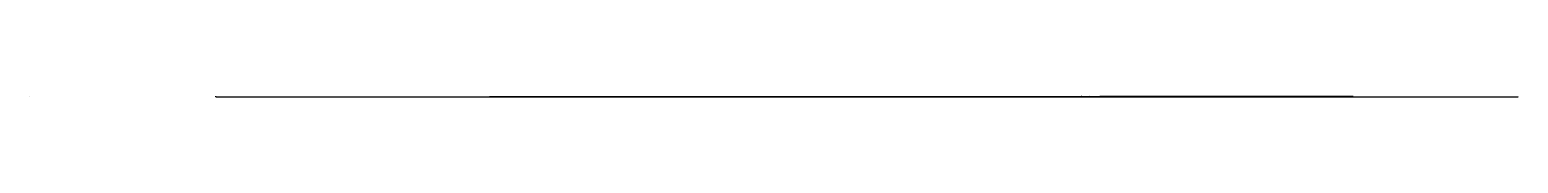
# Model space of a CAD drawing. Header units: metres. Extents: x -1 to 72750024, y 3999 to 4800.
# Drawn here: x 23150003 to 23550024, y 4499 to 4680 of the extents above; entities that cross this region are included whole.
import ezdxf

# ---------------------------------------------------------------- set-up
doc = ezdxf.new("R2010")
doc.units = ezdxf.units.M

msp = doc.modelspace()

# ---------------------------------------------------------------- linework, layer by layer
at = {"color": 7}
for p, q in [((23150003.013, 4680), (23150024.105, 4680)), ((23150003.013, 4680), (23150003.013, 4661.921)), ((23150024.105, 4661.921), (23150003.013, 4661.921)), ((23150006.026, 4673.974), (23150021.092, 4673.974)), ((23150024.105, 4680), (23150024.105, 4661.921)), ((23200000, 4680), (23199998.795, 4680)), ((23200000, 4644), (23199998.795, 4644)), ((23200000, 4608), (23199998.795, 4608)), ((23200000, 4572), (23199998.795, 4572)), ((23200000, 4536), (23199998.795, 4536)), ((23200000, 4500), (23199998.795, 4500)), ((23200000, 4672.8), (23199999.247, 4672.8)), ((23200000, 4665.6), (23199999.247, 4665.6)), ((23200000, 4658.4), (23199999.247, 4658.4)), ((23200000, 4651.2), (23199999.247, 4651.2)), ((23200000, 4636.8), (23199999.247, 4636.8)), ((23200000, 4629.6), (23199999.247, 4629.6)), ((23200000, 4622.4), (23199999.247, 4622.4)), ((23200000, 4615.2), (23199999.247, 4615.2)), ((23200000, 4600.8), (23199999.247, 4600.8)), ((23200000, 4593.6), (23199999.247, 4593.6)), ((23200000, 4586.4), (23199999.247, 4586.4)), ((23200000, 4579.2), (23199999.247, 4579.2)), ((23200000, 4564.8), (23199999.247, 4564.8)), ((23200000, 4557.6), (23199999.247, 4557.6)), ((23200000, 4550.4), (23199999.247, 4550.4)), ((23200000, 4543.2), (23199999.247, 4543.2)), ((23200000, 4528.8), (23199999.247, 4528.8)), ((23200000, 4521.6), (23199999.247, 4521.6)), ((23200000, 4514.4), (23199999.247, 4514.4)), ((23200000, 4507.2), (23199999.247, 4507.2)), ((23200000, 4500), (23200000, 4680)), ((23200000, 4500), (23550000, 4500)), ((23200000, 4500), (23200000, 4498.795)), ((23210000.001, 4500), (23210000.001, 4499.247)), ((23220000.002, 4500), (23220000.002, 4499.247)), ((23230000.003, 4500), (23230000.003, 4499.247)), ((23240000.003, 4500), (23240000.003, 4499.247)), ((23250000.001, 4500), (23250000.001, 4498.795)), ((23259999.998, 4500), (23259999.998, 4499.247)), ((23269999.996, 4500), (23269999.996, 4499.247)), ((23279999.993, 4500), (23279999.993, 4499.247)), ((23289999.991, 4500), (23289999.991, 4499.247)), ((23300000.002, 4500), (23300000.002, 4498.795)), ((23310000.006, 4500), (23310000.006, 4499.247)), ((23320000.01, 4500), (23320000.01, 4499.247)), ((23330000.015, 4500), (23330000.015, 4499.247)), ((23340000.019, 4500), (23340000.019, 4499.247)), ((23349999.996, 4500), (23349999.996, 4498.795)), ((23360000, 4500), (23360000, 4499.247)), ((23370000.005, 4500), (23370000.005, 4499.247)), ((23380000.009, 4500), (23380000.009, 4499.247)), ((23390000.013, 4500), (23390000.013, 4499.247)), ((23400000.004, 4500), (23400000.004, 4498.795)), ((23410000.008, 4500), (23410000.008, 4499.247)), ((23420000.012, 4500), (23420000.012, 4499.247)), ((23430000.003, 4500), (23430000.003, 4499.247)), ((23439999.994, 4500), (23439999.994, 4499.247)), ((23450000.012, 4500), (23450000.012, 4498.795)), ((23460000.002, 4500), (23460000.002, 4499.247)), ((23469999.993, 4500), (23469999.993, 4499.247)), ((23479999.984, 4500), (23479999.984, 4499.247)), ((23489999.975, 4500), (23489999.975, 4499.247)), ((23499999.992, 4500), (23499999.992, 4498.795)), ((23509999.983, 4500), (23509999.983, 4499.247)), ((23519999.974, 4500), (23519999.974, 4499.247)), ((23529999.964, 4500), (23529999.964, 4499.247)), ((23539999.955, 4500), (23539999.955, 4499.247)), ((23550000, 4500), (23550000, 4498.795)), ((23550003.013, 4680), (23550024.105, 4680)), ((23550003.013, 4680), (23550003.013, 4661.921)), ((23550024.105, 4661.921), (23550003.013, 4661.921)), ((23550006.026, 4673.974), (23550021.092, 4673.974)), ((23550024.105, 4680), (23550024.105, 4661.921))]:
    msp.add_line(p, q, dxfattribs=at)
at = {"color": 4}
for p, q in [((23150006.026, 4669.454), (23150021.092, 4669.454)), ((23229163.689, 4510.592), (23229518.939, 4509.041)), ((23229518.939, 4509.041), (23230788.98, 4510.044)), ((23230788.98, 4510.044), (23232542.199, 4511.724)), ((23232542.199, 4511.724), (23232726.939, 4511.607)), ((23232726.939, 4511.607), (23233375, 4512.124)), ((23233375, 4512.124), (23234733.5, 4513.82)), ((23234733.5, 4513.82), (23234753.57, 4513.611)), ((23234753.57, 4513.611), (23234824.602, 4513.682)), ((23234824.602, 4513.682), (23235416.211, 4514.022)), ((23235416.211, 4514.022), (23235425.469, 4514.506)), ((23235425.469, 4514.506), (23235475.238, 4514.604)), ((23235475.238, 4514.604), (23237182.879, 4515.774)), ((23237182.879, 4515.774), (23237557.23, 4516.287)), ((23237557.23, 4516.287), (23237602.941, 4516.905)), ((23237602.941, 4516.905), (23237832.629, 4516.779)), ((23237832.629, 4516.779), (23237864.68, 4516.686)), ((23237864.68, 4516.686), (23238329.199, 4517.15)), ((23238329.199, 4517.15), (23238382.02, 4517.034)), ((23238382.02, 4517.034), (23238553.352, 4517.35)), ((23238553.352, 4517.35), (23238879.129, 4517.917)), ((23238879.129, 4517.917), (23239066.879, 4517.948)), ((23239066.879, 4517.948), (23239209.238, 4518.205)), ((23239209.238, 4518.205), (23239725.84, 4518.146)), ((23239725.84, 4518.146), (23239896.379, 4518.033)), ((23239896.379, 4518.033), (23240184.02, 4518.712)), ((23240184.02, 4518.712), (23240239.09, 4518.635)), ((23240239.09, 4518.635), (23240299.93, 4518.406)), ((23240299.93, 4518.406), (23240300.18, 4518.733)), ((23240300.18, 4518.733), (23240316.211, 4518.687)), ((23240316.211, 4518.687), (23240426.941, 4518.835)), ((23240426.941, 4518.835), (23240479.23, 4518.735)), ((23240479.23, 4518.735), (23240887.07, 4519.111)), ((23240887.07, 4519.111), (23241707.699, 4519.964)), ((23241707.699, 4519.964), (23241769.801, 4521.006)), ((23241769.801, 4521.006), (23241826.68, 4520.154)), ((23241826.68, 4520.154), (23242178.879, 4520.504)), ((23242178.879, 4520.504), (23243151.191, 4521.149)), ((23243151.191, 4521.149), (23243577.289, 4521.524)), ((23243577.289, 4521.524), (23243666.809, 4521.553)), ((23243666.809, 4521.553), (23243721.191, 4521.807)), ((23243721.191, 4521.807), (23243733.281, 4521.628)), ((23243733.281, 4521.628), (23243780.781, 4521.605)), ((23243780.781, 4521.605), (23243839.891, 4521.567)), ((23243839.891, 4521.567), (23243896.551, 4521.643)), ((23243896.551, 4521.643), (23243993.34, 4521.686)), ((23243993.34, 4521.686), (23244071.77, 4521.928)), ((23244071.77, 4521.928), (23244164.57, 4521.831)), ((23244164.57, 4521.831), (23244273.219, 4522.157)), ((23244273.219, 4522.157), (23244286.172, 4522.289)), ((23244286.172, 4522.289), (23245519.809, 4523.318)), ((23245519.809, 4523.318), (23246407.23, 4523.152)), ((23246407.23, 4523.152), (23247227.012, 4524.779)), ((23247227.012, 4524.779), (23247594.34, 4525.316)), ((23247594.34, 4525.316), (23248695.75, 4526.165)), ((23248695.75, 4526.165), (23250523.352, 4527.406)), ((23250523.352, 4527.406), (23250635.012, 4527.4)), ((23250635.012, 4527.4), (23250893.25, 4528.268)), ((23250893.25, 4528.268), (23251180.441, 4528.019)), ((23251180.441, 4528.019), (23251547.148, 4528.345)), ((23251547.148, 4528.345), (23251612.34, 4528.362)), ((23251612.34, 4528.362), (23251846.141, 4528.669)), ((23251846.141, 4528.669), (23252074.809, 4528.941)), ((23252074.809, 4528.941), (23252354.07, 4528.954)), ((23252354.07, 4528.954), (23252586.68, 4529.297)), ((23252586.68, 4529.297), (23252854.398, 4529.48)), ((23252854.398, 4529.48), (23252893.441, 4529.624)), ((23252893.441, 4529.624), (23253052.699, 4530.048)), ((23253052.699, 4530.048), (23253177.719, 4529.637)), ((23253177.719, 4529.637), (23253381.781, 4529.114)), ((23253381.781, 4529.114), (23253756.211, 4530.279)), ((23253756.211, 4530.279), (23253758.738, 4530.288)), ((23253758.738, 4530.288), (23254137.09, 4530.218)), ((23254137.09, 4530.218), (23254388.301, 4530.499)), ((23254388.301, 4530.499), (23254400.891, 4530.901)), ((23254400.891, 4530.901), (23254483.789, 4530.94)), ((23254483.789, 4530.94), (23254488.859, 4530.901)), ((23254488.859, 4530.901), (23254569.578, 4530.991)), ((23254569.578, 4530.991), (23254612.469, 4530.988)), ((23254612.469, 4530.988), (23254705.949, 4530.807)), ((23254705.949, 4530.807), (23254782.34, 4530.815)), ((23254782.34, 4530.815), (23254864.16, 4531.172)), ((23254864.16, 4531.172), (23255512.23, 4531.462)), ((23255512.23, 4531.462), (23256334.25, 4532.271)), ((23256334.25, 4532.271), (23256695.531, 4532.567)), ((23256695.531, 4532.567), (23256713.129, 4532.712)), ((23256713.129, 4532.712), (23256787.609, 4531.733)), ((23256787.609, 4531.733), (23256818.789, 4532.342)), ((23256818.789, 4532.342), (23257108.391, 4532.591)), ((23257108.391, 4532.591), (23257214.141, 4532.109)), ((23257214.141, 4532.109), (23257626.641, 4532.783)), ((23257626.641, 4532.783), (23257820.121, 4533.2)), ((23257820.121, 4533.2), (23257820.66, 4533.676)), ((23257820.66, 4533.676), (23257823.91, 4533.217)), ((23257823.91, 4533.217), (23258383.012, 4533.976)), ((23258383.012, 4533.976), (23258585.41, 4533.679)), ((23258585.41, 4533.679), (23259419.289, 4534.194)), ((23259419.289, 4534.194), (23259511.828, 4534.326)), ((23259511.828, 4534.326), (23259755.02, 4534.914)), ((23259755.02, 4534.914), (23259881.391, 4535.591)), ((23259881.391, 4535.591), (23260223.871, 4535.017)), ((23260223.871, 4535.017), (23260322.262, 4535.707)), ((23260322.262, 4535.707), (23260543.59, 4535.483)), ((23260543.59, 4535.483), (23260545.641, 4535.428)), ((23260545.641, 4535.428), (23260604.18, 4535.315)), ((23260604.18, 4535.315), (23260617.941, 4535.37)), ((23260617.941, 4535.37), (23260827.109, 4536.045)), ((23260827.109, 4536.045), (23261010.23, 4535.424)), ((23261010.23, 4535.424), (23261673.461, 4536.498)), ((23261673.461, 4536.498), (23263204.5, 4536.193)), ((23263204.5, 4536.193), (23264226.012, 4538.055)), ((23264226.012, 4538.055), (23264618.121, 4538.268)), ((23264618.121, 4538.268), (23264678.391, 4538.204)), ((23264678.391, 4538.204), (23265160.461, 4537.928)), ((23265160.461, 4537.928), (23265542.852, 4538.994)), ((23265542.852, 4538.994), (23266126.727, 4539.681)), ((23266126.727, 4539.681), (23266241.953, 4539.369)), ((23266241.953, 4539.369), (23266513.992, 4540.232)), ((23266513.992, 4540.232), (23266519.203, 4539.757)), ((23266519.203, 4539.757), (23266707.398, 4539.981)), ((23266707.398, 4539.981), (23267204.531, 4540.069)), ((23267204.531, 4540.069), (23268097, 4540.995)), ((23268097, 4540.995), (23268102.047, 4541.17)), ((23268102.047, 4541.17), (23268243.727, 4541.271)), ((23268243.727, 4541.271), (23269608.422, 4541.882)), ((23269608.422, 4541.882), (23269619.773, 4542.125)), ((23269619.773, 4542.125), (23269667.891, 4542.182)), ((23269667.891, 4542.182), (23269668.727, 4542.118)), ((23269668.727, 4542.118), (23271039.031, 4543.491)), ((23271039.031, 4543.491), (23272100.242, 4543.734)), ((23272100.242, 4543.734), (23272469.133, 4544.294)), ((23272469.133, 4544.294), (23272964.297, 4543.047)), ((23272964.297, 4543.047), (23273072.492, 4544.393)), ((23273072.492, 4544.393), (23273560.641, 4544.594)), ((23273560.641, 4544.594), (23274828.039, 4545.591)), ((23274828.039, 4545.591), (23275007.008, 4545.795)), ((23275007.008, 4545.795), (23275101.438, 4545.037)), ((23275101.438, 4545.037), (23275143.258, 4544.148)), ((23275143.258, 4544.148), (23275196.711, 4545.762)), ((23275196.711, 4545.762), (23275388.023, 4545.901)), ((23275388.023, 4545.901), (23275405.508, 4546.133)), ((23275405.508, 4546.133), (23275747.094, 4545.273)), ((23275747.094, 4545.273), (23276596.789, 4546.842)), ((23276596.789, 4546.842), (23276674.773, 4546.756)), ((23276674.773, 4546.756), (23277011.43, 4547.4)), ((23277011.43, 4547.4), (23277548.617, 4546.725)), ((23277548.617, 4546.725), (23277720.133, 4547.695)), ((23277720.133, 4547.695), (23278456.797, 4548.054)), ((23278456.797, 4548.054), (23278826.539, 4548.635)), ((23278826.539, 4548.635), (23279222.047, 4548.549)), ((23279222.047, 4548.549), (23279278.789, 4549.159)), ((23279278.789, 4549.159), (23279336.547, 4548.602)), ((23279336.547, 4548.602), (23279443.992, 4548.801)), ((23279443.992, 4548.801), (23279521.547, 4548.847)), ((23279521.547, 4548.847), (23279546.398, 4549.189)), ((23279546.398, 4549.189), (23279975.93, 4549.486)), ((23279975.93, 4549.486), (23280533.203, 4549.515)), ((23280533.203, 4549.515), (23281171.023, 4550.058)), ((23281171.023, 4550.058), (23281411.883, 4549.287)), ((23281411.883, 4549.287), (23281609.219, 4550.22)), ((23281609.219, 4550.22), (23282218.141, 4550.786)), ((23282218.141, 4550.786), (23282330.344, 4552.104)), ((23282330.344, 4552.104), (23282505.93, 4550.751)), ((23282505.93, 4550.751), (23283235.773, 4552.204)), ((23283235.773, 4552.204), (23283329.203, 4551.695)), ((23283329.203, 4551.695), (23283496.93, 4552.216)), ((23283496.93, 4552.216), (23283690.703, 4551.749)), ((23283690.703, 4551.749), (23283706.898, 4552.16)), ((23283706.898, 4552.16), (23283769.883, 4551.741)), ((23283769.883, 4551.741), (23283791.523, 4551.912)), ((23283791.523, 4551.912), (23283986.727, 4551.937)), ((23283986.727, 4551.937), (23284087.469, 4552.109)), ((23284087.469, 4552.109), (23284802.656, 4552.674)), ((23284802.656, 4552.674), (23284905.57, 4552.684)), ((23284905.57, 4552.684), (23285402.953, 4552.719)), ((23285402.953, 4552.719), (23285416.617, 4553.083)), ((23285416.617, 4553.083), (23285850.156, 4553.172)), ((23285850.156, 4553.172), (23285915.648, 4553.686)), ((23285915.648, 4553.686), (23285997.648, 4552.972)), ((23285997.648, 4552.972), (23286005.258, 4553.423)), ((23286005.258, 4553.423), (23286050.211, 4553.901)), ((23286050.211, 4553.901), (23286243.094, 4553.628)), ((23286243.094, 4553.628), (23286350.07, 4553.315)), ((23286350.07, 4553.315), (23286506, 4553.692)), ((23286506, 4553.692), (23286942.008, 4553.781)), ((23286942.008, 4553.781), (23287188.469, 4554.535)), ((23287188.469, 4554.535), (23288257.531, 4554.785)), ((23288257.531, 4554.785), (23288288.938, 4555.039)), ((23288288.938, 4555.039), (23288306.492, 4554.563)), ((23288306.492, 4554.563), (23289864.328, 4555.53)), ((23289864.328, 4555.53), (23289897.273, 4556.891)), ((23289897.273, 4556.891), (23290131.344, 4555.858)), ((23290131.344, 4555.858), (23291339.32, 4556.982)), ((23291339.32, 4556.982), (23291722.828, 4557.251)), ((23291722.828, 4557.251), (23291750.828, 4557.621)), ((23291750.828, 4557.621), (23291751.047, 4558.085)), ((23291751.047, 4558.085), (23291983.523, 4558.723)), ((23291983.523, 4558.723), (23292010.852, 4557.859)), ((23292010.852, 4557.859), (23292225.844, 4557.626)), ((23292225.844, 4557.626), (23292234.078, 4557.715)), ((23292234.078, 4557.715), (23292464.094, 4557.675)), ((23292464.094, 4557.675), (23292600.602, 4557.074)), ((23292600.602, 4557.074), (23292638.047, 4557.313)), ((23292638.047, 4557.313), (23292965.109, 4558.011)), ((23292965.109, 4558.011), (23293095.281, 4558.533)), ((23293095.281, 4558.533), (23293133.883, 4558.123)), ((23293133.883, 4558.123), (23293137.641, 4558.066)), ((23293137.641, 4558.066), (23294329.547, 4559.169)), ((23294329.547, 4559.169), (23294688.133, 4558.972)), ((23294688.133, 4558.972), (23294708.273, 4559.267)), ((23294708.273, 4559.267), (23294798.797, 4559.955)), ((23294798.797, 4559.955), (23295059.188, 4559.27)), ((23295059.188, 4559.27), (23295105.313, 4559.449)), ((23295105.313, 4559.449), (23295352.047, 4559.725)), ((23295352.047, 4559.725), (23295547.609, 4559.396)), ((23295547.609, 4559.396), (23295997.141, 4560.572)), ((23295997.141, 4560.572), (23296288.383, 4560.526)), ((23296288.383, 4560.526), (23296584.898, 4560.145)), ((23296584.898, 4560.145), (23296627.344, 4560.67)), ((23296627.344, 4560.67), (23296668.531, 4560.221)), ((23296668.531, 4560.221), (23296704.25, 4560.431)), ((23296704.25, 4560.431), (23297235.867, 4560.987)), ((23297235.867, 4560.987), (23297280.133, 4560.936)), ((23297280.133, 4560.936), (23297425.563, 4560.958)), ((23297425.563, 4560.958), (23297515.5, 4561.074)), ((23297515.5, 4561.074), (23297529.641, 4561.102)), ((23297529.641, 4561.102), (23297888.289, 4562.048)), ((23297888.289, 4562.048), (23297908.977, 4561.244)), ((23297908.977, 4561.244), (23298114.078, 4561.235)), ((23298114.078, 4561.235), (23298393.156, 4561.839)), ((23298393.156, 4561.839), (23298786.758, 4562.828)), ((23298786.758, 4562.828), (23298795.813, 4562.335)), ((23298795.813, 4562.335), (23298996.844, 4563.027)), ((23298996.844, 4563.027), (23299169.094, 4562.272)), ((23299169.094, 4562.272), (23299229.07, 4562.16)), ((23299229.07, 4562.16), (23300951.703, 4563.622)), ((23300951.703, 4563.622), (23301697.102, 4563.51)), ((23301697.102, 4563.51), (23301878.203, 4563.972)), ((23301878.203, 4563.972), (23301981.203, 4563.61)), ((23301981.203, 4563.61), (23302156, 4564.307)), ((23302156, 4564.307), (23302255.203, 4564.044)), ((23302255.203, 4564.044), (23302631.5, 4564.058)), ((23302631.5, 4564.058), (23302808.797, 4564.071)), ((23302808.797, 4564.071), (23303020.398, 4565.043)), ((23303020.398, 4565.043), (23303264.203, 4564.945)), ((23303264.203, 4564.945), (23303420.398, 4564.797)), ((23303420.398, 4564.797), (23303446.703, 4565.132)), ((23303446.703, 4565.132), (23303501.102, 4565.929)), ((23303501.102, 4565.929), (23303645.297, 4564.856)), ((23303645.297, 4564.856), (23303844.797, 4565.562)), ((23303844.797, 4565.562), (23304469, 4566.633)), ((23304469, 4566.633), (23304586.398, 4565.347)), ((23304586.398, 4565.347), (23304734.203, 4566.187)), ((23304734.203, 4566.187), (23305138, 4565.701)), ((23305138, 4565.701), (23305680.703, 4566.268)), ((23305680.703, 4566.268), (23305735.797, 4566.802)), ((23305735.797, 4566.802), (23305962.5, 4566.307)), ((23305962.5, 4566.307), (23306250.398, 4566.996)), ((23306250.398, 4566.996), (23307419.703, 4566.972)), ((23307419.703, 4566.972), (23307523.102, 4567.416)), ((23307523.102, 4567.416), (23307595.703, 4567.58)), ((23307595.703, 4567.58), (23307690.898, 4567.771)), ((23307690.898, 4567.771), (23308021.203, 4567.655)), ((23308021.203, 4567.655), (23308098.703, 4568.029)), ((23308098.703, 4568.029), (23308141, 4566.217)), ((23308141, 4566.217), (23308195, 4567.855)), ((23308195, 4567.855), (23308210.703, 4568.012)), ((23308210.703, 4568.012), (23308228, 4567.632)), ((23308228, 4567.632), (23308259, 4567.383)), ((23308259, 4567.383), (23308386.297, 4567.882)), ((23308386.297, 4567.882), (23308463.398, 4568.025)), ((23308463.398, 4568.025), (23308972.797, 4568.254)), ((23308972.797, 4568.254), (23309322.398, 4567.711)), ((23309322.398, 4567.711), (23309406.602, 4568.858)), ((23309406.602, 4568.858), (23309611.297, 4568.8)), ((23309611.297, 4568.8), (23309802.297, 4568.81)), ((23309802.297, 4568.81), (23309923, 4568.808)), ((23309923, 4568.808), (23309964.203, 4569.39)), ((23309964.203, 4569.39), (23310081.102, 4569.297)), ((23310081.102, 4569.297), (23310182.797, 4568.937)), ((23310182.797, 4568.937), (23310309.898, 4569.633)), ((23310309.898, 4569.633), (23310323.398, 4569.809)), ((23310323.398, 4569.809), (23311559.898, 4570.605)), ((23311559.898, 4570.605), (23311746.797, 4570.428)), ((23311746.797, 4570.428), (23311955.602, 4570.239)), ((23311955.602, 4570.239), (23312877.102, 4570.349)), ((23312877.102, 4570.349), (23312938.297, 4571.433)), ((23312938.297, 4571.433), (23313749.203, 4571.206)), ((23313749.203, 4571.206), (23314003.398, 4572.275)), ((23314003.398, 4572.275), (23314131.297, 4571.252)), ((23314131.297, 4571.252), (23314154.102, 4571.579)), ((23314154.102, 4571.579), (23314395.602, 4572.199)), ((23314395.602, 4572.199), (23314895.5, 4570.674)), ((23314895.5, 4570.674), (23315077.5, 4570.343)), ((23315077.5, 4570.343), (23315208, 4572.14)), ((23315208, 4572.14), (23315324.5, 4571.356)), ((23315324.5, 4571.356), (23315698.102, 4571.192)), ((23315698.102, 4571.192), (23315760.602, 4572.507)), ((23315760.602, 4572.507), (23315937.297, 4573.184)), ((23315937.297, 4573.184), (23316576.703, 4573.127)), ((23316576.703, 4573.127), (23317375.297, 4572.38)), ((23317375.297, 4572.38), (23317553, 4573.821)), ((23317553, 4573.821), (23317701.297, 4573.818)), ((23317701.297, 4573.818), (23318835.898, 4574.899)), ((23318835.898, 4574.899), (23318891.898, 4574.769)), ((23318891.898, 4574.769), (23319730.297, 4575.287)), ((23319730.297, 4575.287), (23319990.5, 4575.136)), ((23319990.5, 4575.136), (23320285.297, 4575.049)), ((23320285.297, 4575.049), (23320554.297, 4575.395)), ((23320554.297, 4575.395), (23320669.602, 4573.727)), ((23320669.602, 4573.727), (23320683.102, 4575.226)), ((23320683.102, 4575.226), (23320712.297, 4575.199)), ((23320712.297, 4575.199), (23320938.703, 4575.518)), ((23320938.703, 4575.518), (23321014.602, 4575.132)), ((23321014.602, 4575.132), (23321037.297, 4576.115)), ((23321037.297, 4576.115), (23321058.797, 4575.439)), ((23321058.797, 4575.439), (23321121.602, 4575.399)), ((23321121.602, 4575.399), (23321680.703, 4575.734)), ((23321680.703, 4575.734), (23321976.797, 4576.118)), ((23321976.797, 4576.118), (23322338.602, 4576.373)), ((23322338.602, 4576.373), (23322429.703, 4576.336)), ((23322429.703, 4576.336), (23322496.703, 4576.473)), ((23322496.703, 4576.473), (23322557, 4576.21)), ((23322557, 4576.21), (23322641.297, 4576.4)), ((23322641.297, 4576.4), (23322737.797, 4576.942)), ((23322737.797, 4576.942), (23322922.797, 4575.966)), ((23322922.797, 4575.966), (23323152.297, 4576.538)), ((23323152.297, 4576.538), (23323420.5, 4577.051)), ((23323420.5, 4577.051), (23323608.898, 4577.113)), ((23323608.898, 4577.113), (23323736.297, 4576.953)), ((23323736.297, 4576.953), (23323760.398, 4577.796)), ((23323760.398, 4577.796), (23324123.102, 4577.925)), ((23324123.102, 4577.925), (23324277.297, 4576.668)), ((23324277.297, 4576.668), (23324687.203, 4578.118)), ((23324687.203, 4578.118), (23324701.5, 4577.905)), ((23324701.5, 4577.905), (23324794.203, 4577.707)), ((23324794.203, 4577.707), (23324895.797, 4576.62)), ((23324895.797, 4576.62), (23324924.5, 4577.9)), ((23324924.5, 4577.9), (23325250.703, 4578.722)), ((23325250.703, 4578.722), (23325973.5, 4578.8)), ((23325973.5, 4578.8), (23326489.898, 4579.92)), ((23326489.898, 4579.92), (23326603.5, 4578.914)), ((23326603.5, 4578.914), (23326912.898, 4578.41)), ((23326912.898, 4578.41), (23327110.102, 4579.737)), ((23327110.102, 4579.737), (23327934.898, 4578.316)), ((23327934.898, 4578.316), (23327949.102, 4580.135)), ((23327949.102, 4580.135), (23328220.203, 4579.554)), ((23328220.203, 4579.554), (23328795.398, 4580.351)), ((23328795.398, 4580.351), (23328937.898, 4581.19)), ((23328937.898, 4581.19), (23329353.398, 4579.904)), ((23329353.398, 4579.904), (23330110.797, 4581.96)), ((23330110.797, 4581.96), (23330516.797, 4581.057)), ((23330516.797, 4581.057), (23330520.398, 4581.673)), ((23330520.398, 4581.673), (23330540.797, 4581.5)), ((23330540.797, 4581.5), (23330912.797, 4581.307)), ((23330912.797, 4581.307), (23331821.297, 4582.046)), ((23331821.297, 4582.046), (23332291.203, 4581.025)), ((23332291.203, 4581.025), (23332483.594, 4583.695)), ((23332483.594, 4583.695), (23332825.594, 4584.063)), ((23332825.594, 4584.063), (23332961.094, 4582.99)), ((23332961.094, 4582.99), (23333059.094, 4580.669)), ((23333059.094, 4580.669), (23333310.594, 4582.361)), ((23333310.594, 4582.361), (23334381.297, 4582.904)), ((23334381.297, 4582.904), (23334479.094, 4584.645)), ((23334479.094, 4584.645), (23335630.703, 4585.392)), ((23335630.703, 4585.392), (23336170.797, 4581.419)), ((23336170.797, 4581.419), (23336625, 4584.691)), ((23336625, 4584.691), (23337093, 4582.892)), ((23337093, 4582.892), (23337385.797, 4583.622)), ((23337385.797, 4583.622), (23337833.406, 4584.628)), ((23337833.406, 4584.628), (23339762.406, 4588.247)), ((23339762.406, 4588.247), (23340686.594, 4588.794)), ((23340686.594, 4588.794), (23342050.5, 4588.535)), ((23342050.5, 4588.535), (23342387, 4589.307)), ((23342387, 4589.307), (23343707.906, 4586.81)), ((23343707.906, 4586.81), (23347060.594, 4590.768)), ((23347060.594, 4590.768), (23348763.906, 4593.481)), ((23348763.906, 4593.481), (23349361.797, 4593.433)), ((23349361.797, 4593.433), (23349381.703, 4590.586)), ((23349381.703, 4590.586), (23349628.906, 4592.47)), ((23349628.906, 4592.47), (23349630.297, 4591.631)), ((23349630.297, 4591.631), (23349980.906, 4594.106)), ((23349980.906, 4594.106), (23350406.203, 4590.146)), ((23350406.203, 4590.146), (23350870.5, 4592.525)), ((23350870.5, 4592.525), (23351776.5, 4594.155)), ((23351776.5, 4594.155), (23353867, 4591.478)), ((23353867, 4591.478), (23357753.5, 4597.385)), ((23357753.5, 4597.385), (23357831.297, 4595.263)), ((23357831.297, 4595.263), (23358021.297, 4597.93)), ((23358021.297, 4597.93), (23359062.5, 4598.96)), ((23359062.5, 4598.96), (23359761.797, 4599.246)), ((23359761.797, 4599.246), (23360203.797, 4597.826)), ((23360203.797, 4597.826), (23360613.906, 4598.091)), ((23360613.906, 4598.091), (23361038, 4598.431)), ((23361038, 4598.431), (23361126.5, 4596.142)), ((23361126.5, 4596.142), (23361627.703, 4598.21)), ((23361627.703, 4598.21), (23361923.203, 4599.141)), ((23361923.203, 4599.141), (23364224.203, 4600.518)), ((23364224.203, 4600.518), (23364417.203, 4595.338)), ((23364417.203, 4595.338), (23364442.906, 4600.063)), ((23364442.906, 4600.063), (23365472, 4598.238)), ((23365472, 4598.238), (23366252.906, 4601.662)), ((23366252.906, 4601.662), (23366766, 4600.009)), ((23366766, 4600.009), (23367042.797, 4602.1)), ((23367042.797, 4602.1), (23368015.703, 4600.223)), ((23368015.703, 4600.223), (23368109.406, 4603.604)), ((23368109.406, 4603.604), (23368137.703, 4600.901)), ((23368137.703, 4600.901), (23368961.906, 4603.803)), ((23368961.906, 4603.803), (23368975.297, 4602.509)), ((23368975.297, 4602.509), (23370182.906, 4602.994)), ((23370182.906, 4602.994), (23370381.094, 4602.803)), ((23370381.094, 4602.803), (23370445, 4604.089)), ((23370445, 4604.089), (23371070.094, 4602.158)), ((23371070.094, 4602.158), (23371264.297, 4603.251)), ((23371264.297, 4603.251), (23371416.703, 4602.907)), ((23371416.703, 4602.907), (23375493.594, 4606.581)), ((23375493.594, 4606.581), (23376251.297, 4607.835)), ((23376251.297, 4607.835), (23376834.297, 4607.181)), ((23376834.297, 4607.181), (23377836.094, 4607.467)), ((23377836.094, 4607.467), (23377898.203, 4605.962)), ((23377898.203, 4605.962), (23379080.094, 4605.644)), ((23379080.094, 4605.644), (23379633.5, 4608.931)), ((23379633.5, 4608.931), (23379815.406, 4607.89)), ((23379815.406, 4607.89), (23380269.5, 4608.56)), ((23380269.5, 4608.56), (23380714.5, 4608.697)), ((23380714.5, 4608.697), (23381622.906, 4608.222)), ((23381622.906, 4608.222), (23381941.406, 4608.852)), ((23381941.406, 4608.852), (23382336.203, 4609.047)), ((23382336.203, 4609.047), (23384267.203, 4611.828)), ((23384267.203, 4611.828), (23384613, 4611.537)), ((23384613, 4611.537), (23389675, 4608.408)), ((23389675, 4608.408), (23390162.203, 4614.015)), ((23390162.203, 4614.015), (23391577.906, 4615.459)), ((23391577.906, 4615.459), (23393528, 4615.425)), ((23393528, 4615.425), (23395059.406, 4616.247)), ((23395059.406, 4616.247), (23395564.594, 4613.185)), ((23395564.594, 4613.185), (23396784.5, 4617.531)), ((23396784.5, 4617.531), (23398688.297, 4618.827)), ((23398688.297, 4618.827), (23399499.406, 4618.236)), ((23399499.406, 4618.236), (23400300.094, 4618.892)), ((23400300.094, 4618.892), (23401306.094, 4619.742)), ((23401306.094, 4619.742), (23401445.906, 4618.698)), ((23401445.906, 4618.698), (23403087.797, 4620.304)), ((23403087.797, 4620.304), (23404938.5, 4621.75)), ((23404938.5, 4621.75), (23405106.594, 4620.216)), ((23405106.594, 4620.216), (23405216.703, 4617.462)), ((23405216.703, 4617.462), (23405542.5, 4621.718)), ((23405542.5, 4621.718), (23406229.094, 4621.664)), ((23406229.094, 4621.664), (23406953.203, 4621.299)), ((23406953.203, 4621.299), (23407334.703, 4619.539)), ((23407334.703, 4619.539), (23408211.094, 4622.003)), ((23408211.094, 4622.003), (23408920.203, 4622.578)), ((23408920.203, 4622.578), (23409130.703, 4623.447)), ((23409130.703, 4623.447), (23410366.906, 4624.243)), ((23410366.906, 4624.243), (23410411.094, 4622.898)), ((23410411.094, 4622.898), (23411044.594, 4622.647)), ((23411044.594, 4622.647), (23412081.297, 4624.061)), ((23412081.297, 4624.061), (23412487.797, 4622.453)), ((23412487.797, 4622.453), (23412720.203, 4625.117)), ((23412720.203, 4625.117), (23413327.703, 4624.095)), ((23413327.703, 4624.095), (23414409, 4624.778)), ((23414409, 4624.778), (23414941.906, 4626.328)), ((23414941.906, 4626.328), (23415476.703, 4624.897)), ((23415476.703, 4624.897), (23415890.406, 4626.56)), ((23415890.406, 4626.56), (23418682.906, 4627.886)), ((23418682.906, 4627.886), (23418834.5, 4628.106)), ((23418834.5, 4628.106), (23420735, 4627.252)), ((23420735, 4627.252), (23421332.094, 4629.157)), ((23421332.094, 4629.157), (23422118.5, 4629.665)), ((23422118.5, 4629.665), (23423327.906, 4629.678)), ((23423327.906, 4629.678), (23423580.094, 4630.165)), ((23423580.094, 4630.165), (23424104.594, 4630.443)), ((23424104.594, 4630.443), (23425457.906, 4631.261)), ((23425457.906, 4631.261), (23425615.797, 4628.865)), ((23425615.797, 4628.865), (23426064.297, 4631.418)), ((23426064.297, 4631.418), (23426779.406, 4631.581)), ((23426779.406, 4631.581), (23427210.297, 4630.224)), ((23427210.297, 4630.224), (23428014, 4631.067)), ((23428014, 4631.067), (23428602.594, 4632.824)), ((23428602.594, 4632.824), (23428742.703, 4632.382)), ((23428742.703, 4632.382), (23429215.203, 4632.72)), ((23429215.203, 4632.72), (23430127.703, 4632.922)), ((23430127.703, 4632.922), (23430551, 4633.07)), ((23430551, 4633.07), (23430646.203, 4633.257)), ((23430646.203, 4633.257), (23431352.203, 4633.722)), ((23431352.203, 4633.722), (23431605.594, 4633.557)), ((23431605.594, 4633.557), (23431681.906, 4632.602)), ((23431681.906, 4632.602), (23432536.406, 4634.547)), ((23432536.406, 4634.547), (23432623.797, 4634.747)), ((23432623.797, 4634.747), (23432913.094, 4633.714)), ((23432913.094, 4633.714), (23434839.703, 4635.958)), ((23434839.703, 4635.958), (23435203.703, 4633.444)), ((23435203.703, 4633.444), (23437599.703, 4636.749)), ((23437599.703, 4636.749), (23438758.5, 4638.272)), ((23438758.5, 4638.272), (23440063.797, 4635.231)), ((23440063.797, 4635.231), (23440608.594, 4636.482)), ((23440608.594, 4636.482), (23441631, 4637.746)), ((23441631, 4637.746), (23445069.094, 4641.667)), ((23445069.094, 4641.667), (23451917.594, 4641.017)), ((23451917.594, 4641.017), (23454158.094, 4646.084)), ((23454158.094, 4646.084), (23460523.203, 4644.999)), ((23460523.203, 4644.999), (23464743.188, 4650.957)), ((23464743.188, 4650.957), (23466880, 4649.835)), ((23466880, 4649.835), (23467277.594, 4648.434)), ((23467277.594, 4648.434), (23467808.906, 4649.909)), ((23467808.906, 4649.909), (23468195, 4650.32)), ((23468195, 4650.32), (23469239.594, 4650.526)), ((23469239.594, 4650.526), (23469473, 4650.121)), ((23469473, 4650.121), (23474052.5, 4651.826)), ((23474052.5, 4651.826), (23475451.313, 4655.699)), ((23475451.313, 4655.699), (23485254, 4655.938)), ((23485254, 4655.938), (23486390.5, 4660.265)), ((23486390.5, 4660.265), (23495123.906, 4660.29)), ((23495123.906, 4660.29), (23496482.406, 4663.925)), ((23496482.406, 4663.925), (23502907.688, 4663.968)), ((23502907.688, 4663.968), (23502966.406, 4665.905)), ((23502966.406, 4665.905), (23505164.813, 4666.249)), ((23505164.813, 4666.249), (23505684.688, 4666.035)), ((23550006.026, 4669.454), (23550021.092, 4669.454))]:
    msp.add_line(p, q, dxfattribs=at)

doc.saveas('drawing.dxf')
